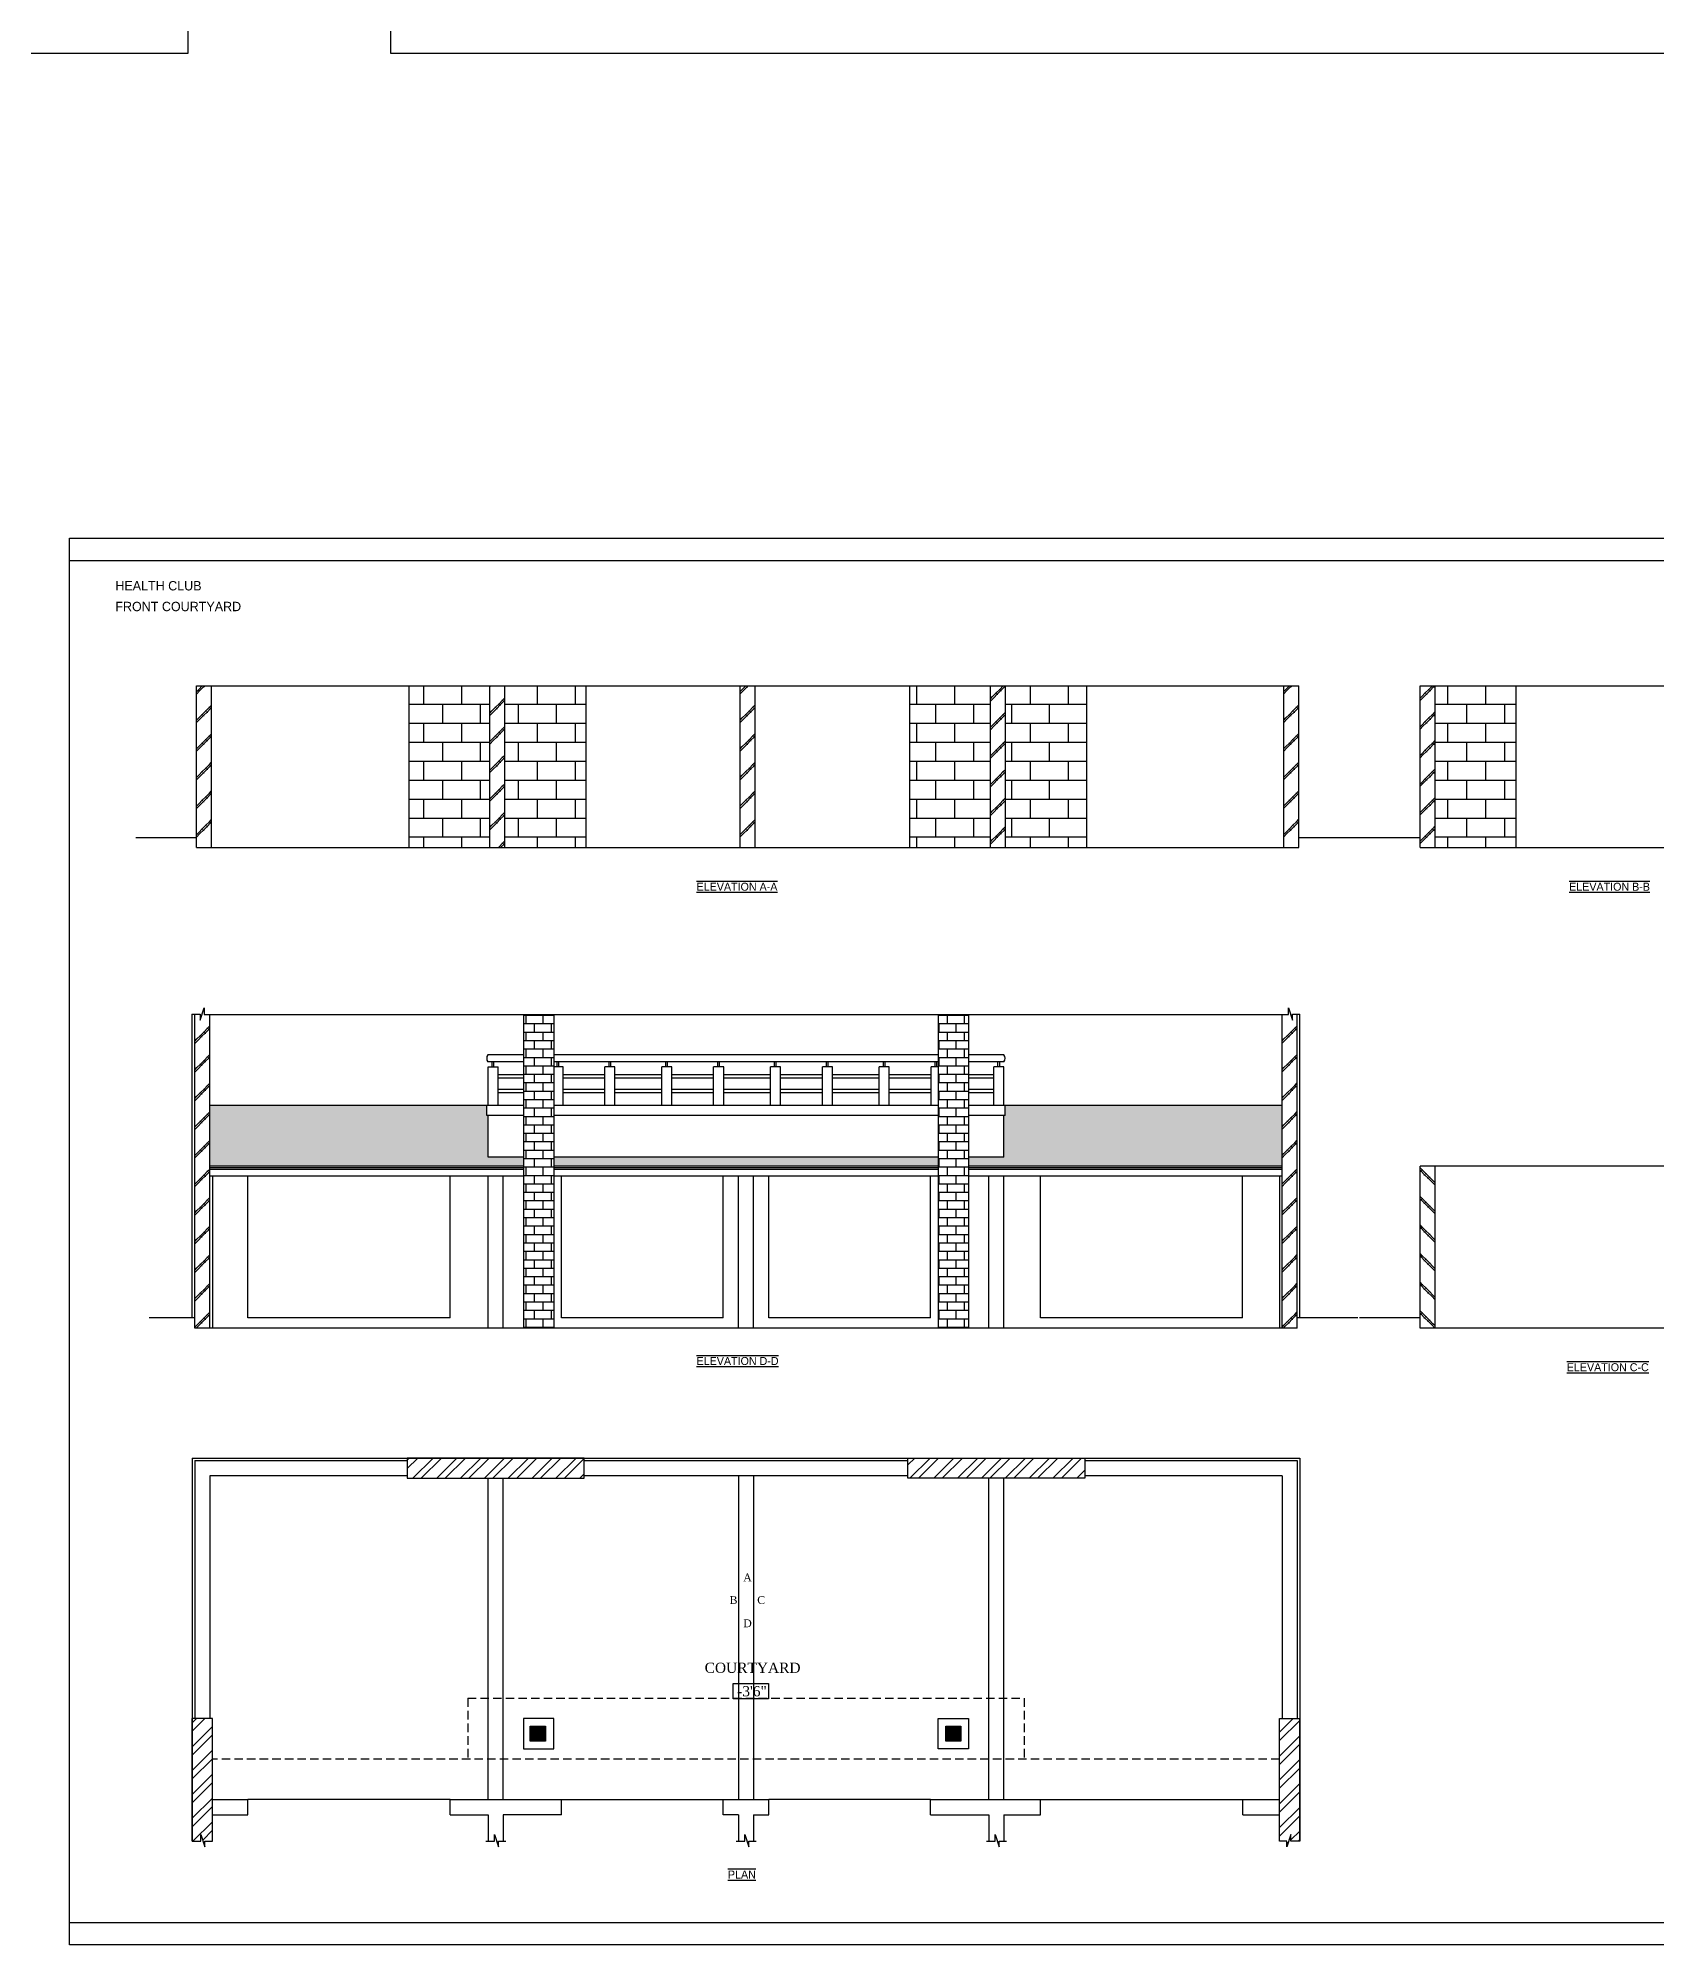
# Model space of a CAD drawing. Extents: x 12259 to 18078, y -1461 to 1911.
# Drawn here: x 14698 to 15658, y -1461 to -330 of the extents above; entities that cross this region are included whole.
import ezdxf

# ---------------------------------------------------------------- set-up
doc = ezdxf.new("R2010")
doc.units = 0
doc.header["$LTSCALE"] = 20
doc.header["$MEASUREMENT"] = 0
doc.linetypes.add('HIDDEN', pattern=[0.375, 0.25, -0.125])
doc.layers.get('0').update_dxf_attribs({"linetype": 'CONTINUOUS'})
for name, color, linetype in [('border', 230, 'CONTINUOUS'), ('BORTEXT', 2, 'CONTINUOUS'), ('column', 31, 'CONTINUOUS'), ('DOOR', 1, 'CONTINUOUS'), ('handrail', 1, 'CONTINUOUS'), ('HATCH', 252, 'CONTINUOUS'), ('Roof lilne', 31, 'CONTINUOUS'), ('Stone', 8, 'CONTINUOUS'), ('text', 2, 'CONTINUOUS'), ('TILE', 22, 'CONTINUOUS'), ('wall', 13, 'CONTINUOUS'), ('WOOD', 7, 'CONTINUOUS')]:
    doc.layers.add(name, color=color, linetype=linetype)
doc.layers.add('correct', color=230, linetype='CONTINUOUS', plot=False)
doc.styles.add('style4', font='boos1_1.ttf')
doc.styles.add('style5', font='times_2.ttf')
pattern_1 = [(225, (29297.222, -1416.217), (7.071068, -7.071068), []), (225, (29297.222, -1421.217), (7.071068, -7.071068), [])]
pattern_2 = [(0, (920.408, 343.463), (0, 11.25), []), (90, (920.408, 343.463), (-22.5, 1e-15), [11.25, -11.25]), (90, (931.658, 343.463), (-22.5, 1e-15), [-11.25, 11.25])]
pattern_3 = [(45, (920.408, 343.463), (-8.485281, 8.485281), [3, 0]), (45, (919.701, 344.17), (-8.485281, 8.485281), [3, 0])]
pattern_4 = [(0, (1532.399, 180.268), (0, 5), []), (90, (1532.399, 180.268), (-10, 6e-16), [5, -5]), (90, (1537.399, 180.268), (-10, 6e-16), [-5, 5])]
pattern_5 = [(45, (1532.399, 918.882), (-8.485281, 8.485281), [3, 0]), (45, (1531.692, 919.589), (-8.485281, 8.485281), [3, 0])]
pattern_6 = [(274.9697, (1538.83897, 925.8817), (-6.999939149, 84.0000073606), [6.464304, -155.143247]), (180, (1539.399, 919.442), (-7, -7), [0.56, -6.44]), (0, (1532.399, 918.882), (7, 7), [1.96, -5.04]), (90, (1534.359, 918.882), (-7, 7), [0.7, -6.3]), (270, (1538.839, 919.582), (7, -7), [0.7, -6.3]), (0, (1538.839, 918.882), (7, 7), [0.56, -6.44]), (0, (1532.399, 919.442), (7, 7), [1.4, -5.6]), (85.0303, (1533.79897, 919.4417), (6.999939149, 84.0000073606), [6.464304, -155.143247]), (52.6961, (1533.79897, 919.7917), (-90.999901229, -119.000075192), [1.848056, -182.95725]), (18.4349, (1534.919, 921.2617), (14.00000304, 6.99998882), [1.770874, -20.365065]), (341.5651, (1536.599, 921.8217), (-14.00000304, 6.99998882), [1.770874, -20.365065]), (307.3039, (1538.27897, 921.2617), (90.999901229, -119.000075192), [1.848056, -182.95725]), (20.2249, (1535.26897, 920.7717), (-76.99998085, -28.000058349), [1.417395, -140.321804]), (339.7751, (1536.59897, 921.2617), (76.99998085, -28.000058349), [1.417395, -140.321804]), (307.4054, (1537.92897, 920.7717), (70.000069668, -90.999947255), [1.498063, -148.308475]), (52.5946, (1534.35897, 919.5817), (-70.000069668, -90.999947255), [1.498063, -148.308475])]

msp = doc.modelspace()

# ---------------------------------------------------------------- hatches: boundary and pattern name
at = {"layer": 'HATCH'}
h = msp.add_hatch(dxfattribs=at)
h.set_pattern_fill('BRICK HATCH', color=8, angle=45, style=0)
h.set_pattern_definition(pattern_3)
h.paths.add_polyline_path([(14791.8, -810.3), (14800.8, -810.3), (14800.8, -714.3), (14791.8, -714.3)])
h = msp.add_hatch(dxfattribs=at)
h.set_pattern_fill('BRICK HATCH', color=8, angle=45, style=0)
h.set_pattern_definition(pattern_3)
h.paths.add_polyline_path([(14974.8, -714.3), (14965.8, -714.3), (14965.8, -810.3), (14974.8, -810.3)])
h = msp.add_hatch(dxfattribs=at)
h.set_pattern_fill('BRICK HATCH', color=8, angle=45, style=0)
h.set_pattern_definition(pattern_3)
h.paths.add_polyline_path([(15123.3, -714.3), (15114.3, -714.3), (15114.3, -810.3), (15123.3, -810.3)])
h = msp.add_hatch(dxfattribs=at)
h.set_pattern_fill('BRICK HATCH', color=8, angle=45, style=0)
h.set_pattern_definition(pattern_3)
h.paths.add_polyline_path([(15271.8, -714.3), (15262.8, -714.3), (15262.8, -810.3), (15271.8, -810.3)])
h = msp.add_hatch(dxfattribs=at)
h.set_pattern_fill('BRICK HATCH', color=8, angle=45, style=0)
h.set_pattern_definition(pattern_3)
h.paths.add_polyline_path([(15445.8, -714.3), (15436.8, -714.3), (15436.8, -810.3), (15445.8, -810.3)])
h = msp.add_hatch(dxfattribs=at)
h.set_pattern_fill('BRICK HATCH', color=8, angle=45, style=0)
h.set_pattern_definition(pattern_3)
h.paths.add_polyline_path([(15526.7, -714.3), (15517.7, -714.3), (15517.7, -810.3), (15526.7, -810.3)])
h = msp.add_hatch(dxfattribs=at)
h.set_pattern_fill('BRICK HATCH', color=8, angle=45, style=0)
h.set_pattern_definition(pattern_5)
h.paths.add_polyline_path([(14799.8, -909.3), (14796.4, -909.3), (14796.4, -905.3), (14794.1, -912.6), (14794.1, -909.2), (14790.8, -909.2), (14790.8, -1095.3), (14799.8, -1095.3)])
h = msp.add_hatch(dxfattribs=at)
h.set_pattern_fill('BRICK HATCH', color=8, angle=45, style=0)
h.set_pattern_definition(pattern_5)
h.paths.add_polyline_path([(15444.8, -909.2), (15442, -909.2), (15442, -912.6), (15440.9, -909.3), (15435.8, -909.3), (15435.8, -1095.3), (15444.8, -1095.3)])
h = msp.add_hatch(dxfattribs=at)
h.set_pattern_fill('BRICK HATCH', color=8, angle=45, style=0)
h.set_pattern_definition([(135, (30325.079, 58.455), (8.485281, 8.485281), [3, 0]), (135, (30325.786, 59.162), (8.485281, 8.485281), [3, 0])])
h.paths.add_polyline_path([(15517.7, -1095.3), (15526.7, -1095.3), (15526.7, -999.3), (15517.7, -999.3)])
for points in [[(14989.8, -1331.4), (14989.8, -1340.4), (14998.8, -1340.4), (14998.8, -1331.4)], [(15245.3, -1340.4), (15245.3, -1331.4), (15236.3, -1331.4), (15236.3, -1340.4)]]:
    msp.add_hatch(color=8, dxfattribs=at).paths.add_polyline_path(points)
at = {"layer": 'Stone', "lineweight": -2}
h = msp.add_hatch(dxfattribs=at)
h.set_pattern_fill('BRICK', color=8, scale=45, style=0)
h.set_pattern_definition(pattern_2)
h.paths.add_polyline_path([(14965.8, -714.3), (14917.8, -714.3), (14917.8, -810.3), (14965.8, -810.3)])
h = msp.add_hatch(dxfattribs=at)
h.set_pattern_fill('BRICK', color=8, scale=45, style=0)
h.set_pattern_definition(pattern_2)
h.paths.add_polyline_path([(14974.8, -810.3), (15022.8, -810.3), (15022.8, -714.3), (14974.8, -714.3)])
h = msp.add_hatch(dxfattribs=at)
h.set_pattern_fill('BRICK', color=8, scale=45, style=0)
h.set_pattern_definition(pattern_2)
h.paths.add_polyline_path([(15262.8, -714.3), (15214.8, -714.3), (15214.8, -810.3), (15262.8, -810.3)])
h = msp.add_hatch(dxfattribs=at)
h.set_pattern_fill('BRICK', color=8, scale=45, style=0)
h.set_pattern_definition(pattern_2)
h.paths.add_polyline_path([(15271.8, -810.3), (15319.8, -810.3), (15319.8, -714.3), (15271.8, -714.3)])
h = msp.add_hatch(dxfattribs=at)
h.set_pattern_fill('BRICK', color=8, scale=45, style=0)
h.set_pattern_definition(pattern_2)
h.paths.add_polyline_path([(15574.7, -714.3), (15526.7, -714.3), (15526.7, -810.3), (15574.7, -810.3)])
at = {"layer": 'Stone', "ltscale": 5}
h = msp.add_hatch(dxfattribs=at)
h.set_pattern_fill('STEEL', color=256, scale=80, angle=180, style=0)
h.set_pattern_definition(pattern_1)
h.paths.add_polyline_path([(14916.8, -1172.4), (14916.8, -1184.4), (15021.8, -1184.4), (15021.8, -1172.4)])
h = msp.add_hatch(dxfattribs=at)
h.set_pattern_fill('STEEL', color=256, scale=80, angle=180, style=0)
h.set_pattern_definition([(225, (29210.222, -1416.217), (7.071068, -7.071068), []), (225, (29210.222, -1421.217), (7.071068, -7.071068), [])])
h.paths.add_polyline_path([(15213.8, -1172.4), (15213.8, -1184.4), (15318.8, -1184.4), (15318.8, -1172.4)])
h = msp.add_hatch(dxfattribs=at)
h.set_pattern_fill('STEEL', color=256, scale=80, angle=180, style=0)
h.set_pattern_definition(pattern_1)
h.paths.add_polyline_path([(14789.3, -1399.7), (14794.5, -1399.7), (14794.5, -1395.7), (14796.8, -1403), (14796.8, -1399.7), (14801.3, -1399.7), (14801.3, -1326.9), (14789.3, -1326.9)])
h = msp.add_hatch(dxfattribs=at)
h.set_pattern_fill('STEEL', color=256, scale=80, angle=180, style=0)
h.set_pattern_definition(pattern_1)
h.paths.add_polyline_path([(15434.3, -1399.7), (15438.7, -1399.7), (15438.7, -1403), (15441.1, -1395.7), (15441.1, -1399.7), (15446.3, -1399.7), (15446.3, -1326.9), (15434.3, -1326.9)])
at = {"layer": 'TILE'}
h = msp.add_hatch(dxfattribs=at)
h.set_pattern_fill('BRICK', color=256, scale=20, style=0)
h.set_pattern_definition(pattern_4)
h.paths.add_polyline_path([(15003.8, -909.3), (14985.8, -909.3), (14985.8, -1095.3), (15003.8, -1095.3)])
h = msp.add_hatch(dxfattribs=at)
h.set_pattern_fill('BRICK', color=256, scale=20, style=0)
h.set_pattern_definition(pattern_4)
h.paths.add_polyline_path([(15249.8, -909.3), (15231.8, -909.3), (15231.8, -1095.3), (15249.8, -1095.3)])
h = msp.add_hatch(dxfattribs=at)
h.set_pattern_fill('SPANTILE', color=8, scale=7, style=0)
h.set_pattern_definition(pattern_6)
h.paths.add_polyline_path([(14799.8, -963.3), (14799.8, -999.2), (14985.8, -999.2), (14985.8, -994), (14964.8, -994), (14964.8, -969.3), (14964, -969.3), (14964, -963.3)])
h = msp.add_hatch(dxfattribs=at)
h.set_pattern_fill('SPANTILE', color=8, scale=7, style=0)
h.set_pattern_definition(pattern_6)
h.paths.add_polyline_path([(15271.5, -963.3), (15271.5, -969.3), (15270.8, -969.3), (15270.8, -994), (15249.8, -994), (15249.8, -999.2), (15435.8, -999.2), (15435.8, -963.3)])
h = msp.add_hatch(dxfattribs=at)
h.set_pattern_fill('SPANTILE', color=8, scale=7, style=0)
h.set_pattern_definition(pattern_6)
h.paths.add_polyline_path([(15231.8, -999.2), (15231.8, -994), (15003.8, -994), (15003.8, -999.2)])

# ---------------------------------------------------------------- linework, layer by layer
for p, q in [((14822.3, -1089.3), (14822.3, -1005.3)), ((14942.3, -1089.3), (14942.3, -1005.3)), ((15008.3, -1089.3), (15008.3, -1005.3)), ((15104.3, -1089.3), (15104.3, -1005.3)), ((15131.3, -1089.3), (15131.3, -1005.3)), ((15227.3, -1089.3), (15227.3, -1005.3)), ((15292.5, -1089.3), (15292.5, -1005.3)), ((15412.3, -1089.3), (15412.3, -1005.3)), ((14942.3, -1089.3), (14822.3, -1089.3)), ((15104.3, -1089.3), (15008.3, -1089.3)), ((15227.3, -1089.3), (15131.3, -1089.3)), ((15412.3, -1089.3), (15292.5, -1089.3)), ((14789.3, -1172.4), (14789.3, -1399.7)), ((14789.3, -1172.4), (15446.3, -1172.4)), ((15446.3, -1172.4), (15446.3, -1399.7)), ((14964.8, -1374.9), (14964.8, -1184.4)), ((14973.8, -1374.9), (14973.8, -1184.4)), ((15113.3, -1182.9), (15113.3, -1374.9)), ((15122.3, -1182.9), (15122.3, -1374.9)), ((15261.8, -1374.9), (15261.8, -1184.4)), ((15270.8, -1374.9), (15270.8, -1184.4)), ((14942.3, -1374.9), (14822.3, -1374.9)), ((15008.3, -1374.9), (15104.3, -1374.9)), ((15227.3, -1374.9), (15131.3, -1374.9)), ((15292.5, -1374.9), (15412.5, -1374.9))]:
    msp.add_line(p, q)
for points in [[(14789.1, -909.2), (14794.1, -909.2), (14794.1, -912.6), (14796.4, -905.3), (14796.4, -909.3), (15439.6, -909.3), (15439.6, -905.3), (15442, -912.6), (15442, -909.2), (15446.4, -909.2)], [(14789.3, -1399.7), (14794.5, -1399.7), (14794.5, -1395.7), (14796.8, -1403), (14796.8, -1399.7), (14801.3, -1399.7)], [(14963.4, -1399.7), (14968.6, -1399.7), (14968.6, -1395.7), (14971, -1403), (14971, -1399.7), (14975.4, -1399.7)], [(15111.9, -1399.7), (15117.1, -1399.7), (15117.1, -1395.7), (15119.5, -1403), (15119.5, -1399.7), (15123.9, -1399.7)], [(15260.4, -1399.7), (15265.6, -1399.7), (15265.6, -1395.7), (15268, -1403), (15268, -1399.7), (15272.4, -1399.7)], [(15446.3, -1399.7), (15441.1, -1399.7), (15441.1, -1395.7), (15438.7, -1403), (15438.7, -1399.7), (15434.3, -1399.7)]]:
    msp.add_lwpolyline(points)
at = {"layer": 'border'}
for p, q in [((14716.5, -640), (15805, -640)), ((14716.5, -1447.9), (15805, -1447.9))]:
    msp.add_line(p, q, dxfattribs=at)
at = {"layer": 'column'}
for points in [[(14989.8, -1331.4), (14998.8, -1331.4), (14998.8, -1340.4), (14989.8, -1340.4)], [(15236.3, -1331.4), (15245.3, -1331.4), (15245.3, -1340.4), (15236.3, -1340.4)]]:
    msp.add_lwpolyline(points, close=True, dxfattribs=at)
at = {"layer": 'correct', "color": 3}
for points in [[(13794.4, -339.1), (14786.9, -339.1), (14786.9, 853.8), (13794.4, 853.8)], [(14906.9, -339.1), (15899.3, -339.1), (15899.3, 853.8), (14906.9, 853.8)], [(14716.5, -626.8), (15805, -626.8), (15805, -1461.1), (14716.5, -1461.1)]]:
    msp.add_lwpolyline(points, close=True, dxfattribs=at)
at = {"layer": 'DOOR'}
for centre, start, end in [((14967.2, -935.3), 141.3989, 218.6011), ((15268.3, -935.3), 321.3989, 38.6011)]:
    msp.add_arc(centre, 3.21, start, end, dxfattribs=at)
at = {"layer": 'handrail', "lineweight": -2}
for p, q in [((14985.8, -933.3), (14964.7, -933.3)), ((14985.8, -937.3), (14964.7, -937.3)), ((14967.3, -940.3), (14967.3, -937.3)), ((14968.3, -940.3), (14968.3, -937.3)), ((15231.8, -933.3), (15003.8, -933.3)), ((15231.8, -937.3), (15003.8, -937.3)), ((15005.8, -940.3), (15005.8, -937.3)), ((15006.8, -940.3), (15006.8, -937.3)), ((15036.6, -940.3), (15036.6, -937.3)), ((15037.6, -940.3), (15037.6, -937.3)), ((15070.3, -940.3), (15070.3, -937.3)), ((15071.3, -940.3), (15071.3, -937.3)), ((15101.1, -940.3), (15101.1, -937.3)), ((15102.1, -940.3), (15102.1, -937.3)), ((15134.8, -940.3), (15134.8, -937.3)), ((15135.8, -940.3), (15135.8, -937.3)), ((15165.6, -940.3), (15165.6, -937.3)), ((15166.6, -940.3), (15166.6, -937.3)), ((15199.3, -940.3), (15199.3, -937.3)), ((15200.3, -940.3), (15200.3, -937.3)), ((15230.1, -940.3), (15230.1, -937.3)), ((15231.1, -940.3), (15231.1, -937.3)), ((15270.8, -933.3), (15249.8, -933.3)), ((15270.8, -937.3), (15249.8, -937.3)), ((15267.3, -940.3), (15267.3, -937.3)), ((15268.3, -940.3), (15268.3, -937.3)), ((14970.8, -944.9), (14985.8, -944.9)), ((14970.8, -946.9), (14985.8, -946.9)), ((15009.3, -944.9), (15034.1, -944.9)), ((15009.3, -946.9), (15034.1, -946.9)), ((15040.1, -944.9), (15067.8, -944.9)), ((15040.1, -946.9), (15067.8, -946.9)), ((15073.8, -944.9), (15098.6, -944.9)), ((15073.8, -946.9), (15098.6, -946.9)), ((15104.6, -944.9), (15132.3, -944.9)), ((15104.6, -946.9), (15132.3, -946.9)), ((15138.3, -944.9), (15163.1, -944.9)), ((15138.3, -946.9), (15163.1, -946.9)), ((15169.1, -944.9), (15196.8, -944.9)), ((15169.1, -946.9), (15196.8, -946.9)), ((15202.8, -944.9), (15227.6, -944.9)), ((15202.8, -946.9), (15227.6, -946.9)), ((15249.8, -944.9), (15264.8, -944.9)), ((15249.8, -946.9), (15264.8, -946.9)), ((14970.8, -953.6), (14985.8, -953.6)), ((14970.8, -955.6), (14985.8, -955.6)), ((15009.3, -953.6), (15034.1, -953.6)), ((15009.3, -955.6), (15034.1, -955.6)), ((15040.1, -953.6), (15067.8, -953.6)), ((15040.1, -955.6), (15067.8, -955.6)), ((15073.8, -953.6), (15098.6, -953.6)), ((15073.8, -955.6), (15098.6, -955.6)), ((15104.6, -953.6), (15132.3, -953.6)), ((15104.6, -955.6), (15132.3, -955.6)), ((15138.3, -953.6), (15163.1, -953.6)), ((15138.3, -955.6), (15163.1, -955.6)), ((15169.1, -953.6), (15196.8, -953.6)), ((15169.1, -955.6), (15196.8, -955.6)), ((15202.8, -953.6), (15227.6, -953.6)), ((15202.8, -955.6), (15227.6, -955.6)), ((15249.8, -953.6), (15264.8, -953.6)), ((15249.8, -955.6), (15264.8, -955.6))]:
    msp.add_line(p, q, dxfattribs=at)
at = {"layer": 'handrail', "color": 7, "lineweight": -2}
for p, q in [((14964.8, -940.3), (14970.8, -940.3)), ((14964.8, -963.3), (14964.8, -940.3)), ((14970.8, -963.3), (14970.8, -940.3)), ((15009.3, -940.3), (15003.8, -940.3)), ((15009.3, -963.3), (15009.3, -940.3)), ((15040.1, -940.3), (15034.1, -940.3)), ((15034.1, -963.3), (15034.1, -940.3)), ((15040.1, -963.3), (15040.1, -940.3)), ((15073.8, -940.3), (15067.8, -940.3)), ((15067.8, -963.3), (15067.8, -940.3)), ((15073.8, -963.3), (15073.8, -940.3)), ((15104.6, -940.3), (15098.6, -940.3)), ((15098.6, -963.3), (15098.6, -940.3)), ((15104.6, -963.3), (15104.6, -940.3)), ((15138.3, -940.3), (15132.3, -940.3)), ((15132.3, -963.3), (15132.3, -940.3)), ((15138.3, -963.3), (15138.3, -940.3)), ((15169.1, -940.3), (15163.1, -940.3)), ((15163.1, -963.3), (15163.1, -940.3)), ((15169.1, -963.3), (15169.1, -940.3)), ((15202.8, -940.3), (15196.8, -940.3)), ((15196.8, -963.3), (15196.8, -940.3)), ((15202.8, -963.3), (15202.8, -940.3)), ((15231.8, -940.3), (15227.6, -940.3)), ((15227.6, -963.3), (15227.6, -940.3)), ((15270.8, -940.3), (15264.8, -940.3)), ((15264.8, -963.3), (15264.8, -940.3)), ((15270.8, -963.3), (15270.8, -940.3))]:
    msp.add_line(p, q, dxfattribs=at)
at = {"layer": 'Roof lilne', "color": 8, "linetype": 'HIDDEN'}
for p, q in [((14952.8, -1314.9), (14952.8, -1350.9)), ((14952.8, -1314.9), (15282.8, -1314.9)), ((15282.8, -1314.9), (15282.8, -1350.9))]:
    msp.add_line(p, q, dxfattribs=at)
at = {"layer": 'Roof lilne', "linetype": 'HIDDEN'}
msp.add_line((15434.3, -1350.9), (14801.3, -1350.9), dxfattribs=at)
at = {"layer": 'Stone', "color": 8, "lineweight": -2}
for p, q in [((14917.8, -714.3), (14917.8, -810.3)), ((15022.8, -714.3), (15022.8, -810.3)), ((15214.8, -714.3), (15214.8, -810.3)), ((15319.8, -714.3), (15319.8, -810.3)), ((15574.7, -810.3), (15574.7, -714.3))]:
    msp.add_line(p, q, dxfattribs=at)
at = {"layer": 'text'}
msp.add_lwpolyline([(15110.2, -1306.2), (15131.1, -1306.2), (15131.1, -1315.2), (15110.2, -1315.2)], close=True, dxfattribs=at)
at = {"layer": 'TILE', "color": 8}
for p, q in [((14964, -963.3), (14799.8, -963.3)), ((15435.8, -963.3), (15270.8, -963.3)), ((14985.8, -999.2), (14799.8, -999.2)), ((14985.8, -1000.2), (14799.8, -1000.2)), ((15231.8, -999.2), (15003.8, -999.2)), ((15231.8, -1000.2), (15003.8, -1000.2)), ((15435.8, -999.2), (15249.8, -999.2)), ((15435.8, -1000.2), (15249.8, -1000.2))]:
    msp.add_line(p, q, dxfattribs=at)
at = {"layer": 'wall'}
for p, q in [((14791.8, -810.3), (14791.8, -714.3)), ((14791.8, -714.3), (15445.8, -714.3)), ((14800.8, -810.3), (14800.8, -714.3)), ((14965.8, -810.3), (14965.8, -714.3)), ((14974.8, -810.3), (14974.8, -714.3)), ((15114.3, -810.3), (15114.3, -714.3)), ((15123.3, -810.3), (15123.3, -714.3)), ((15262.8, -810.3), (15262.8, -714.3)), ((15271.8, -810.3), (15271.8, -714.3)), ((15436.8, -810.3), (15436.8, -714.3)), ((15445.8, -810.3), (15445.8, -714.3)), ((15517.7, -810.3), (15517.7, -714.3)), ((15517.7, -714.3), (15727.7, -714.3)), ((15526.7, -810.3), (15526.7, -714.3)), ((14755.8, -804.3), (14791.8, -804.3)), ((14791.8, -810.3), (15445.8, -810.3)), ((15445.8, -804.3), (15481.7, -804.3)), ((15481.7, -804.3), (15517.7, -804.3)), ((15517.7, -810.3), (15727.7, -810.3)), ((14790.8, -1095.3), (14790.8, -909.2)), ((14799.8, -1095.3), (14799.8, -909.3)), ((14985.8, -909.3), (14985.8, -1095.3)), ((15003.8, -909.3), (15003.8, -1095.3)), ((15231.8, -909.3), (15231.8, -1095.3)), ((15249.8, -909.3), (15249.8, -1095.3)), ((15435.8, -1095.3), (15435.8, -909.3)), ((15444.8, -1095.3), (15444.8, -909.2)), ((14964, -969.3), (14964, -963.3)), ((14985.8, -963.3), (14964, -963.3)), ((14985.8, -969.3), (14964, -969.3)), ((14964.8, -994), (14964.8, -969.3)), ((15231.8, -963.3), (15003.8, -963.3)), ((15231.8, -969.3), (15003.8, -969.3)), ((15271.5, -963.3), (15249.8, -963.3)), ((15271.5, -969.3), (15249.8, -969.3)), ((15270.8, -994), (15270.8, -969.3)), ((15271.5, -969.3), (15271.5, -963.3)), ((14985.8, -994), (14964.8, -994)), ((15231.8, -994), (15003.8, -994)), ((15270.8, -994), (15249.8, -994)), ((14964.8, -1095.3), (14964.8, -1005.3)), ((14973.8, -1095.3), (14973.8, -1005.3)), ((15113.3, -1095.3), (15113.3, -1005.3)), ((15122.3, -1095.3), (15122.3, -1005.3)), ((15261.8, -1095.3), (15261.8, -1005.3)), ((15270.8, -1095.3), (15270.8, -1005.3)), ((15517.7, -1095.3), (15517.7, -999.3)), ((15727.7, -999.3), (15517.7, -999.3)), ((15526.7, -1095.3), (15526.7, -999.3)), ((14790.8, -1089.3), (14763.8, -1089.3)), ((15444.8, -1095.3), (14790.8, -1095.3)), ((15480.8, -1089.3), (15444.8, -1089.3)), ((15517.7, -1089.3), (15481.7, -1089.3)), ((15727.7, -1095.3), (15517.7, -1095.3)), ((14790.8, -1173.9), (14790.8, -1326.9)), ((14790.8, -1173.9), (14916.8, -1173.9)), ((14916.8, -1172.4), (14916.8, -1184.4)), ((15021.8, -1172.4), (14916.8, -1172.4)), ((15021.8, -1184.4), (15021.8, -1172.4)), ((15021.8, -1173.9), (15213.8, -1173.9)), ((15213.8, -1172.4), (15318.8, -1172.4)), ((15213.8, -1184.4), (15213.8, -1172.4)), ((15318.8, -1172.4), (15318.8, -1184.4)), ((15318.8, -1173.9), (15444.8, -1173.9)), ((15444.8, -1173.9), (15444.8, -1326.9)), ((14799.8, -1182.9), (14799.8, -1326.9)), ((14916.8, -1182.9), (14799.8, -1182.9)), ((14916.8, -1184.4), (15021.8, -1184.4)), ((15213.8, -1182.9), (15021.8, -1182.9)), ((15318.8, -1184.4), (15213.8, -1184.4)), ((15435.8, -1182.9), (15318.8, -1182.9)), ((15435.8, -1182.9), (15435.8, -1326.9)), ((14801.3, -1326.9), (14789.3, -1326.9)), ((14789.3, -1399.7), (14789.3, -1326.9)), ((14801.3, -1399.7), (14801.3, -1326.9)), ((15434.3, -1326.9), (15446.3, -1326.9)), ((15434.3, -1399.7), (15434.3, -1326.9)), ((15446.3, -1399.7), (15446.3, -1326.9)), ((14801.3, -1374.9), (14822.3, -1374.9)), ((14822.3, -1383.9), (14822.3, -1374.9)), ((14942.3, -1374.9), (15008.3, -1374.9)), ((14942.3, -1383.9), (14942.3, -1374.9)), ((15008.3, -1383.9), (15008.3, -1374.9)), ((15104.3, -1374.9), (15131.3, -1374.9)), ((15104.3, -1383.9), (15104.3, -1374.9)), ((15131.3, -1383.9), (15131.3, -1374.9)), ((15227.3, -1374.9), (15292.5, -1374.9)), ((15227.3, -1383.9), (15227.3, -1374.9)), ((15292.5, -1383.9), (15292.5, -1374.9)), ((15412.5, -1374.9), (15434.3, -1374.9)), ((15412.5, -1383.9), (15412.5, -1374.9)), ((14801.3, -1383.9), (14822.3, -1383.9)), ((14942.3, -1383.9), (14964.8, -1383.9)), ((14964.8, -1383.9), (14964.8, -1399.7)), ((15008.3, -1383.9), (14973.8, -1383.9)), ((14973.8, -1383.9), (14973.8, -1399.7)), ((15113.3, -1383.9), (15104.3, -1383.9)), ((15113.3, -1383.9), (15113.3, -1399.7)), ((15122.3, -1383.9), (15131.3, -1383.9)), ((15122.3, -1383.9), (15122.3, -1399.7)), ((15227.3, -1383.9), (15261.8, -1383.9)), ((15261.8, -1383.9), (15261.8, -1399.7)), ((15270.8, -1383.9), (15292.5, -1383.9)), ((15270.8, -1383.9), (15270.8, -1399.7)), ((15412.5, -1383.9), (15434.3, -1383.9))]:
    msp.add_line(p, q, dxfattribs=at)
at = {"layer": 'wall', "color": 8}
for p, q in [((14789.3, -1089.3), (14789.3, -909.2)), ((15446.3, -1089.3), (15446.3, -909.2)), ((14801.3, -1005.3), (14801.3, -1095.3)), ((15434.3, -1005.3), (15434.3, -1095.3))]:
    msp.add_line(p, q, dxfattribs=at)
at = {"layer": 'wall'}
for points in [[(15003.8, -1326.9), (14985.8, -1326.9), (14985.8, -1344.9), (15003.8, -1344.9)], [(15231.8, -1326.9), (15249.8, -1326.9), (15249.8, -1344.9), (15231.8, -1344.9)]]:
    msp.add_lwpolyline(points, close=True, dxfattribs=at)
at = {"layer": 'WOOD'}
for p, q in [((14985.8, -1001.2), (14799.8, -1001.2)), ((14985.8, -1005.3), (14799.8, -1005.3)), ((15231.8, -1001.2), (15003.8, -1001.2)), ((15231.8, -1005.3), (15003.8, -1005.3)), ((15435.8, -1001.2), (15249.8, -1001.2)), ((15435.8, -1005.3), (15249.8, -1005.3))]:
    msp.add_line(p, q, dxfattribs=at)

# ---------------------------------------------------------------- texts
at = {"layer": 'BORTEXT', "style": 'style4'}
for s, p in [('HEALTH CLUB', (14743.7, -657.8)), ('FRONT COURTYARD', (14743.7, -670.1))]:
    msp.add_text(s, height=5.551, dxfattribs=at).set_placement(p)
at = {"layer": 'BORTEXT', "color": 2, "style": 'style4'}
for s, height, p in [('%%U%%OELEVATION A-A', 4.745, (15088.5, -835.9)), ('%%U%%OELEVATION B-B', 4.745, (15606.1, -835.9)), ('%%U%%OELEVATION D-D', 4.745, (15088.5, -1117.2)), ('%%U%%OELEVATION C-C', 4.745, (15604.7, -1120.9)), ('%%U%%OPLAN', 4.75, (15107.1, -1421.8))]:
    msp.add_text(s, height=height, dxfattribs=at).set_placement(p)
at = {"layer": 'text', "style": 'style5'}
for s, height, p in [('A', 4.61, (15116.2, -1245.5)), ('B', 4.61, (15108.1, -1258.9)), ('C', 4.61, (15124.5, -1258.9)), ('D', 4.61, (15116.2, -1272.7)), ('COURTYARD', 6.05, (15093.3, -1299.8)), ('-3\'6"', 6.05, (15112.6, -1313.7))]:
    msp.add_text(s, height=height, dxfattribs=at).set_placement(p)

doc.saveas('drawing.dxf')
